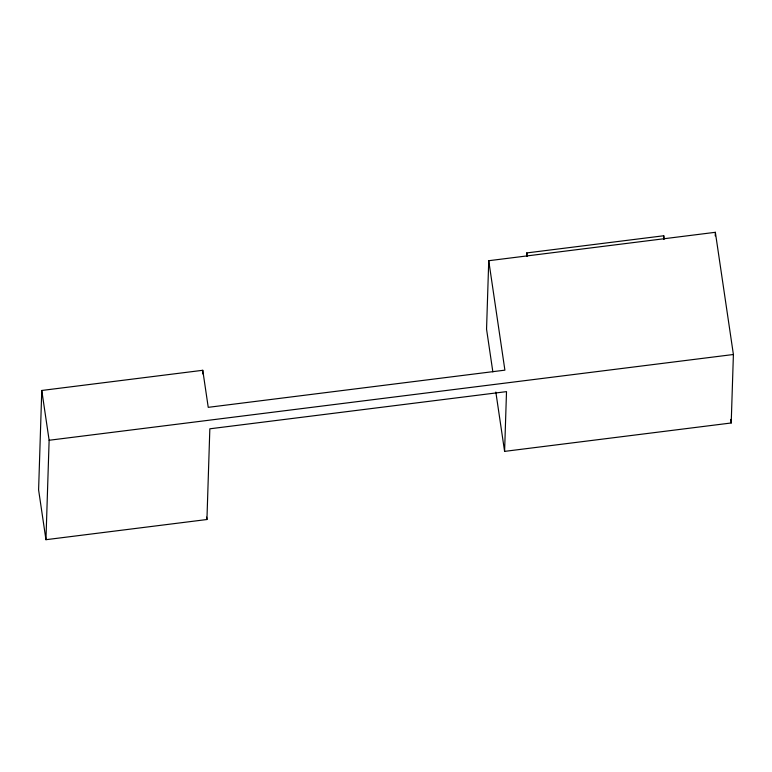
<?xml version="1.0" encoding="UTF-8"?>
<svg xmlns="http://www.w3.org/2000/svg" width="772" height="772" viewBox="0 0 772 772"><rect width="100%" height="100%" fill="white"/><g stroke="black" fill="none" stroke-linecap="round" stroke-linejoin="round"><path stroke-width="1.16" d="M488.744 260.714L504.898 370.155L208.237 407.336L202.766 370.29L41.775 390.468L38.6 489.892L45.953 539.696L206.935 519.517L209.839 428.807L506.509 391.626L504.598 451.379L731.209 422.979L733.4 354.502L715.354 232.304L488.744 260.714L486.553 329.181L492.854 371.892M45.953 539.696L49.128 440.262L41.775 390.468M202.65 373.88L202.766 370.29M526.649 256.439L526.755 252.927L663.746 235.759L664.238 239.137M663.63 239.272L663.746 235.759M715.239 235.914L715.354 232.304M49.128 440.262L733.4 354.502M730.688 419.418L731.209 422.979M526.755 252.927L527.257 256.304M495.836 392.06L504.598 451.379M206.587 517.144L206.935 519.517"/></g></svg>
